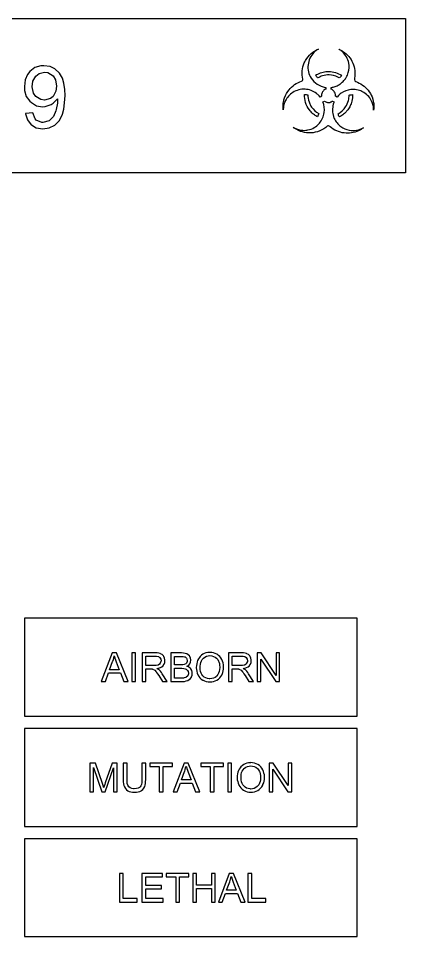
# Model space of a CAD drawing. Header units: inches. Extents: x 38644.8 to 38724.9, y 28772.1 to 28819.8.
# Drawn here: x 38713.24 to 38716.38, y 28790.21 to 28797.65 of the extents above; entities that cross this region are included whole.
import ezdxf

# ---------------------------------------------------------------- set-up
doc = ezdxf.new("R2010")
doc.units = ezdxf.units.IN
doc.header["$MEASUREMENT"] = 0
doc.layers.add('DEFAULT_LAYER', color=1, linetype='Continuous')

msp = doc.modelspace()

# ---------------------------------------------------------------- linework, layer by layer
at = {"color": 4}
msp.add_lwpolyline([(38707.7033, 28797.6519), (38716.3793, 28797.6519), (38716.3793, 28796.4019), (38707.7033, 28796.4019)], close=True, dxfattribs=at)
at = {"color": 2, "linetype": 'ByBlock', "flags": 128}
for points in [[(38713.6174, 28797.0755), (38713.609, 28797.1262), (38713.5972, 28797.1668), (38713.5736, 28797.2089), (38713.5365, 28797.2427), (38713.4976, 28797.2613), (38713.447, 28797.2681), (38713.4217, 28797.2664), (38713.3745, 28797.2528), (38713.334, 28797.2224), (38713.3153, 28797.1971), (38713.2968, 28797.1532), (38713.29, 28797.0992), (38713.2917, 28797.0687), (38713.3052, 28797.0198), (38713.3323, 28796.9809), (38713.3458, 28796.9691), (38713.388, 28796.9438), (38713.4369, 28796.9354), (38713.4588, 28796.9371), (38713.506, 28796.9539), (38713.5229, 28796.9641), (38713.5567, 28797.0013), (38713.5567, 28796.9895), (38713.5567, 28796.9657), (38713.5483, 28796.9135), (38713.5449, 28796.9016), (38713.5246, 28796.856), (38713.4908, 28796.8206), (38713.4892, 28796.8206), (38713.4402, 28796.8087), (38713.4318, 28796.8087), (38713.3863, 28796.8273), (38713.3761, 28796.8375), (38713.3576, 28796.8864), (38713.2985, 28796.8813), (38713.2985, 28796.8779), (38713.3136, 28796.829), (38713.3441, 28796.7901), (38713.3458, 28796.7884), (38713.3863, 28796.7648), (38713.4386, 28796.7581), (38713.4402, 28796.7581), (38713.4908, 28796.7648), (38713.5365, 28796.7868), (38713.5399, 28796.7901), (38713.5736, 28796.8256), (38713.5972, 28796.8746), (38713.609, 28796.9151), (38713.6158, 28796.9674), (38713.6191, 28797.0266)], [(38713.5449, 28797.062), (38713.5229, 28797.0198), (38713.501, 28797.0029), (38713.4521, 28796.9895), (38713.4234, 28796.9945), (38713.3812, 28797.0198), (38713.3627, 28797.0468), (38713.3525, 28797.0975), (38713.3593, 28797.143), (38713.3829, 28797.1836), (38713.4082, 28797.2056), (38713.4537, 28797.2174), (38713.4807, 28797.214), (38713.5229, 28797.187), (38713.5415, 28797.1549), (38713.55, 28797.1026)], [(38714.1298, 28792.2802), (38714.0349, 28792.511), (38714.0017, 28792.511), (38713.9128, 28792.2802), (38713.946, 28792.2802), (38713.9704, 28792.3496), (38714.0672, 28792.3496), (38714.0945, 28792.2802)], [(38714.1893, 28792.511), (38714.1591, 28792.511), (38714.1591, 28792.2802), (38714.1893, 28792.2802)], [(38714.4288, 28792.4562), (38714.4249, 28792.4699), (38714.419, 28792.4826), (38714.4161, 28792.4875), (38714.4053, 28792.4983), (38714.3936, 28792.5051), (38714.3907, 28792.5061), (38714.379, 28792.509), (38714.3643, 28792.511), (38714.3467, 28792.511), (38714.2441, 28792.511), (38714.2441, 28792.2802), (38714.2744, 28792.2802), (38714.2744, 28792.3829), (38714.3105, 28792.3829), (38714.3135, 28792.3829), (38714.3271, 28792.3819), (38714.3281, 28792.3809), (38714.3408, 28792.3751), (38714.3457, 28792.3721), (38714.3565, 28792.3594), (38714.3614, 28792.3535), (38714.3692, 28792.3428), (38714.379, 28792.3281), (38714.4093, 28792.2802), (38714.4474, 28792.2802), (38714.4073, 28792.3428), (38714.4014, 28792.3525), (38714.3917, 28792.3633), (38714.3819, 28792.3741), (38714.377, 28792.377), (38714.3633, 28792.3848), (38714.377, 28792.3878), (38714.3917, 28792.3926), (38714.4034, 28792.3985), (38714.4132, 28792.4063), (38714.4141, 28792.4083), (38714.422, 28792.42), (38714.4268, 28792.4337), (38714.4288, 28792.4484)], [(38714.6497, 28792.3555), (38714.6458, 28792.3701), (38714.6389, 28792.3819), (38714.6321, 28792.3887), (38714.6204, 28792.3975), (38714.6067, 28792.4034), (38714.6096, 28792.4044), (38714.6223, 28792.4132), (38714.6311, 28792.424), (38714.637, 28792.4376), (38714.6389, 28792.4523), (38714.6389, 28792.4552), (38714.636, 28792.4689), (38714.6301, 28792.4826), (38714.6272, 28792.4865), (38714.6175, 28792.4963), (38714.6048, 28792.5041), (38714.593, 28792.508), (38714.5793, 28792.51), (38714.5617, 28792.511), (38714.4757, 28792.511), (38714.4757, 28792.2802), (38714.5637, 28792.2802), (38714.5734, 28792.2802), (38714.5881, 28792.2812), (38714.6008, 28792.2841), (38714.6145, 28792.288), (38714.6262, 28792.2948), (38714.635, 28792.3036), (38714.6428, 28792.3163), (38714.6438, 28792.3183), (38714.6487, 28792.332), (38714.6497, 28792.3467)], [(38714.9038, 28792.4014), (38714.9028, 28792.4161), (38714.8999, 28792.4308), (38714.896, 28792.4445), (38714.8901, 28792.4572), (38714.8901, 28792.4581), (38714.8823, 28792.4708), (38714.8735, 28792.4817), (38714.8628, 28792.4914), (38714.851, 28792.5002), (38714.8491, 28792.5012), (38714.8364, 28792.5071), (38714.8227, 28792.5119), (38714.809, 28792.5149), (38714.7933, 28792.5149), (38714.7904, 28792.5149), (38714.7758, 28792.5139), (38714.7611, 28792.511), (38714.7474, 28792.5071), (38714.7357, 28792.5002), (38714.724, 28792.4924), (38714.7142, 28792.4826), (38714.7074, 28792.4748), (38714.6996, 28792.464), (38714.6936, 28792.4513), (38714.6888, 28792.4386), (38714.6858, 28792.424), (38714.6839, 28792.4092), (38714.6829, 28792.3926), (38714.6829, 28792.3917), (38714.6839, 28792.377), (38714.6858, 28792.3623), (38714.6907, 28792.3486), (38714.6956, 28792.3349), (38714.6966, 28792.334), (38714.7035, 28792.3212), (38714.7123, 28792.3105), (38714.723, 28792.2997), (38714.7347, 28792.2919), (38714.7377, 28792.29), (38714.7504, 28792.2841), (38714.764, 28792.2792), (38714.7787, 28792.2763), (38714.7933, 28792.2763), (38714.808, 28792.2773), (38714.8227, 28792.2792), (38714.8364, 28792.2841), (38714.8491, 28792.29), (38714.8501, 28792.2909), (38714.8628, 28792.2987), (38714.8725, 28792.3085), (38714.8823, 28792.3193), (38714.8901, 28792.332), (38714.8921, 28792.3379), (38714.8979, 28792.3516), (38714.9009, 28792.3652), (38714.9028, 28792.3799), (38714.9038, 28792.3956)], [(38715.1286, 28792.4562), (38715.1247, 28792.4699), (38715.1188, 28792.4826), (38715.1159, 28792.4875), (38715.1051, 28792.4983), (38715.0934, 28792.5051), (38715.0905, 28792.5061), (38715.0788, 28792.509), (38715.0641, 28792.511), (38715.0465, 28792.511), (38714.9439, 28792.511), (38714.9439, 28792.2802), (38714.9742, 28792.2802), (38714.9742, 28792.3829), (38715.0094, 28792.3829), (38715.0133, 28792.3829), (38715.0269, 28792.3819), (38715.0279, 28792.3809), (38715.0407, 28792.3751), (38715.0456, 28792.3721), (38715.0563, 28792.3594), (38715.0612, 28792.3535), (38715.069, 28792.3428), (38715.0788, 28792.3281), (38715.1091, 28792.2802), (38715.1472, 28792.2802), (38715.1071, 28792.3428), (38715.1012, 28792.3525), (38715.0915, 28792.3633), (38715.0817, 28792.3741), (38715.0768, 28792.377), (38715.0631, 28792.3848), (38715.0768, 28792.3878), (38715.0905, 28792.3926), (38715.1032, 28792.3985), (38715.113, 28792.4063), (38715.1139, 28792.4083), (38715.1218, 28792.42), (38715.1266, 28792.4337), (38715.1286, 28792.4484)], [(38715.329, 28792.511), (38715.329, 28792.3291), (38715.2078, 28792.511), (38715.1765, 28792.511), (38715.1765, 28792.2802), (38715.2058, 28792.2802), (38715.2058, 28792.4621), (38715.327, 28792.2802), (38715.3583, 28792.2802), (38715.3583, 28792.511)], [(38714.0584, 28792.3751), (38713.9802, 28792.3751), (38714.0046, 28792.4425), (38714.0056, 28792.4445), (38714.0105, 28792.4581), (38714.0144, 28792.4729), (38714.0174, 28792.4865), (38714.0193, 28792.4817), (38714.0232, 28792.4689), (38714.0281, 28792.4552), (38714.034, 28792.4386)], [(38714.3966, 28792.4406), (38714.3907, 28792.4279), (38714.3858, 28792.421), (38714.3731, 28792.4132), (38714.3702, 28792.4122), (38714.3575, 28792.4102), (38714.3398, 28792.4092), (38714.2744, 28792.4092), (38714.2744, 28792.4856), (38714.3477, 28792.4856), (38714.3614, 28792.4846), (38714.3751, 28792.4817), (38714.3858, 28792.4748), (38714.3868, 28792.4738), (38714.3946, 28792.4621), (38714.3975, 28792.4484)], [(38714.6087, 28792.4484), (38714.6077, 28792.4406), (38714.6028, 28792.4279), (38714.5979, 28792.424), (38714.5852, 28792.4171), (38714.5734, 28792.4151), (38714.5558, 28792.4141), (38714.506, 28792.4141), (38714.506, 28792.4836), (38714.5519, 28792.4836), (38714.5607, 28792.4836), (38714.5764, 28792.4826), (38714.5872, 28792.4807), (38714.593, 28792.4787), (38714.6028, 28792.4689), (38714.6057, 28792.463)], [(38714.8725, 28792.3926), (38714.8716, 28792.376), (38714.8686, 28792.3613), (38714.8637, 28792.3486), (38714.8579, 28792.3369), (38714.8501, 28792.3262), (38714.8452, 28792.3212), (38714.8344, 28792.3134), (38714.8217, 28792.3066), (38714.808, 28792.3036), (38714.7933, 28792.3017), (38714.7865, 28792.3027), (38714.7728, 28792.3046), (38714.7592, 28792.3095), (38714.7474, 28792.3163), (38714.7367, 28792.3262), (38714.7289, 28792.3359), (38714.723, 28792.3476), (38714.7181, 28792.3613), (38714.7152, 28792.376), (38714.7142, 28792.3917), (38714.7142, 28792.4034), (38714.7162, 28792.419), (38714.7191, 28792.4337), (38714.724, 28792.4474), (38714.7299, 28792.4581), (38714.7377, 28792.4669), (38714.7406, 28792.4699), (38714.7523, 28792.4777), (38714.765, 28792.4846), (38714.7787, 28792.4875), (38714.7933, 28792.4895), (38714.808, 28792.4875), (38714.8217, 28792.4836), (38714.8354, 28792.4777), (38714.8462, 28792.4689), (38714.8559, 28792.4581), (38714.8628, 28792.4445), (38714.8657, 28792.4386), (38714.8696, 28792.4259), (38714.8716, 28792.4112), (38714.8725, 28792.3956)], [(38715.0964, 28792.4406), (38715.0905, 28792.4279), (38715.0856, 28792.421), (38715.0729, 28792.4132), (38715.07, 28792.4122), (38715.0573, 28792.4102), (38715.0396, 28792.4092), (38714.9742, 28792.4092), (38714.9742, 28792.4856), (38715.0475, 28792.4856), (38715.0612, 28792.4846), (38715.0749, 28792.4817), (38715.0856, 28792.4748), (38715.0866, 28792.4738), (38715.0944, 28792.4621), (38715.0973, 28792.4484)], [(38714.6184, 28792.3408), (38714.6135, 28792.3271), (38714.6126, 28792.3242), (38714.6018, 28792.3144), (38714.5989, 28792.3124), (38714.5842, 28792.3085), (38714.5803, 28792.3075), (38714.5637, 28792.3075), (38714.506, 28792.3075), (38714.506, 28792.3868), (38714.5598, 28792.3868), (38714.5656, 28792.3868), (38714.5812, 28792.3858), (38714.593, 28792.3829), (38714.6018, 28792.379), (38714.6116, 28792.3691), (38714.6155, 28792.3613), (38714.6184, 28792.3467)], [(38714.012, 28791.3865), (38714.041, 28791.3865), (38714.041, 28791.6186), (38713.9997, 28791.6186), (38713.9451, 28791.458), (38713.9407, 28791.4457), (38713.9362, 28791.4312), (38713.9329, 28791.42), (38713.9306, 28791.4245), (38713.9273, 28791.4379), (38713.9217, 28791.4546), (38713.867, 28791.6186), (38713.8202, 28791.6186), (38713.8202, 28791.3865), (38713.8503, 28791.3865), (38713.8503, 28791.5841), (38713.9173, 28791.3865), (38713.944, 28791.3865), (38714.012, 28791.5807)], [(38714.2418, 28791.4847), (38714.2418, 28791.4792), (38714.2406, 28791.4613), (38714.2384, 28791.4468), (38714.234, 28791.4345), (38714.2284, 28791.4256), (38714.2228, 28791.4211), (38714.2117, 28791.4156), (38714.1972, 28791.4122), (38714.1793, 28791.4111), (38714.1738, 28791.4111), (38714.1593, 28791.4133), (38714.1469, 28791.4189), (38714.1458, 28791.4189), (38714.1347, 28791.4278), (38714.1269, 28791.4401), (38714.1269, 28791.4412), (38714.1235, 28791.4523), (38714.1224, 28791.4669), (38714.1213, 28791.4847), (38714.1213, 28791.6186), (38714.0912, 28791.6186), (38714.0912, 28791.4847), (38714.0912, 28791.4669), (38714.0934, 28791.4512), (38714.0957, 28791.4379), (38714.1001, 28791.4267), (38714.1001, 28791.4256), (38714.1079, 28791.4133), (38714.1168, 28791.4022), (38714.1291, 28791.3943), (38714.138, 28791.3899), (38714.1515, 28791.3865), (38714.166, 28791.3843), (38714.1827, 28791.3832), (38714.1972, 28791.3832), (38714.2117, 28791.3865), (38714.225, 28791.3899), (38714.2362, 28791.3954), (38714.2373, 28791.3965), (38714.2496, 28791.4055), (38714.2585, 28791.4167), (38714.2652, 28791.4289), (38714.2685, 28791.439), (38714.2707, 28791.4523), (38714.2719, 28791.468), (38714.273, 28791.4847), (38714.273, 28791.6186), (38714.2418, 28791.6186)], [(38714.4136, 28791.5908), (38714.4894, 28791.5908), (38714.4894, 28791.6186), (38714.3065, 28791.6186), (38714.3065, 28791.5908), (38714.3823, 28791.5908), (38714.3823, 28791.3865), (38714.4136, 28791.3865)], [(38714.6176, 28791.6186), (38714.5842, 28791.6186), (38714.496, 28791.3865), (38714.5284, 28791.3865), (38714.5541, 28791.4569), (38714.6499, 28791.4569), (38714.6768, 28791.3865), (38714.7124, 28791.3865)], [(38714.8262, 28791.5908), (38714.902, 28791.5908), (38714.902, 28791.6186), (38714.7191, 28791.6186), (38714.7191, 28791.5908), (38714.7949, 28791.5908), (38714.7949, 28791.3865), (38714.8262, 28791.3865)], [(38714.9689, 28791.6186), (38714.9388, 28791.6186), (38714.9388, 28791.3865), (38714.9689, 28791.3865)], [(38715.2355, 28791.5081), (38715.2344, 28791.5238), (38715.231, 28791.5383), (38715.2277, 28791.5517), (38715.2221, 28791.5651), (38715.221, 28791.5651), (38715.2143, 28791.5774), (38715.2054, 28791.5896), (38715.1942, 28791.5986), (38715.1819, 28791.6075), (38715.1808, 28791.6086), (38715.1674, 28791.6142), (38715.154, 28791.6186), (38715.1395, 28791.622), (38715.1251, 28791.6231), (38715.1217, 28791.622), (38715.1061, 28791.6209), (38715.0927, 28791.6186), (38715.0794, 28791.6142), (38715.0671, 28791.6075), (38715.0559, 28791.5997), (38715.0447, 28791.5896), (38715.038, 28791.5818), (38715.0302, 28791.5707), (38715.0247, 28791.5584), (38715.0202, 28791.5461), (38715.0169, 28791.5316), (38715.0146, 28791.516), (38715.0135, 28791.4992), (38715.0135, 28791.4981), (38715.0146, 28791.4836), (38715.018, 28791.4691), (38715.0213, 28791.4558), (38715.0269, 28791.4423), (38715.028, 28791.4412), (38715.0347, 28791.4289), (38715.0436, 28791.4178), (38715.0548, 28791.4078), (38715.066, 28791.3988), (38715.0693, 28791.3977), (38715.0816, 28791.391), (38715.095, 28791.3865), (38715.1094, 28791.3843), (38715.1251, 28791.3832), (38715.1395, 28791.3843), (38715.154, 28791.3865), (38715.1674, 28791.391), (38715.1808, 28791.3977), (38715.1819, 28791.3977), (38715.193, 28791.4055), (38715.2043, 28791.4156), (38715.2132, 28791.4267), (38715.221, 28791.439), (38715.2232, 28791.4457), (38715.2288, 28791.458), (38715.2321, 28791.4725), (38715.2344, 28791.487), (38715.2355, 28791.5026)], [(38715.4273, 28791.6186), (38715.4273, 28791.4367), (38715.3057, 28791.6186), (38715.2745, 28791.6186), (38715.2745, 28791.3865), (38715.3035, 28791.3865), (38715.3035, 28791.5684), (38715.425, 28791.3865), (38715.4563, 28791.3865), (38715.4563, 28791.6186)], [(38714.641, 28791.4825), (38714.5619, 28791.4825), (38714.5875, 28791.5495), (38714.5886, 28791.5517), (38714.5931, 28791.5662), (38714.5964, 28791.5796), (38714.5998, 28791.5941), (38714.602, 28791.5896), (38714.6053, 28791.5763), (38714.6109, 28791.5617), (38714.6165, 28791.5461)], [(38715.2031, 28791.5003), (38715.202, 28791.4836), (38715.1998, 28791.4691), (38715.1953, 28791.4558), (38715.1886, 28791.4434), (38715.1819, 28791.4334), (38715.1763, 28791.4289), (38715.1652, 28791.42), (38715.1529, 28791.4144), (38715.1395, 28791.41), (38715.1239, 28791.4089), (38715.1184, 28791.41), (38715.1039, 28791.4122), (38715.0905, 28791.4167), (38715.0794, 28791.4234), (38715.0682, 28791.4334), (38715.0603, 28791.4434), (38715.0536, 28791.4546), (38715.0492, 28791.468), (38715.047, 28791.4836), (38715.0458, 28791.4992), (38715.0458, 28791.5104), (38715.047, 28791.5272), (38715.0503, 28791.5416), (38715.0548, 28791.5539), (38715.0615, 28791.5651), (38715.0693, 28791.574), (38715.0727, 28791.5774), (38715.0838, 28791.5852), (38715.0972, 28791.5919), (38715.1106, 28791.5952), (38715.1251, 28791.5963), (38715.1395, 28791.5952), (38715.1529, 28791.5908), (38715.1663, 28791.5852), (38715.1774, 28791.5763), (38715.1864, 28791.5651), (38715.1942, 28791.5517), (38715.1965, 28791.5461), (38715.2009, 28791.5327), (38715.2031, 28791.5182), (38715.2031, 28791.5026)], [(38714.2042, 28790.5213), (38714.0911, 28790.5213), (38714.0911, 28790.7257), (38714.0599, 28790.7257), (38714.0599, 28790.4935), (38714.2042, 28790.4935)], [(38714.2726, 28790.5213), (38714.2726, 28790.5998), (38714.4, 28790.5998), (38714.4, 28790.6269), (38714.2726, 28790.6269), (38714.2726, 28790.6978), (38714.4084, 28790.6978), (38714.4084, 28790.7257), (38714.2413, 28790.7257), (38714.2413, 28790.4935), (38714.4143, 28790.4935), (38714.4143, 28790.5213)], [(38714.5459, 28790.6978), (38714.6219, 28790.6978), (38714.6219, 28790.7257), (38714.4388, 28790.7257), (38714.4388, 28790.6978), (38714.5156, 28790.6978), (38714.5156, 28790.4935), (38714.5459, 28790.4935)], [(38714.805, 28790.4935), (38714.8362, 28790.4935), (38714.8362, 28790.7257), (38714.805, 28790.7257), (38714.805, 28790.6303), (38714.6852, 28790.6303), (38714.6852, 28790.7257), (38714.6548, 28790.7257), (38714.6548, 28790.4935), (38714.6852, 28790.4935), (38714.6852, 28790.6032), (38714.805, 28790.6032)], [(38714.9831, 28790.7257), (38714.9502, 28790.7257), (38714.8616, 28790.4935), (38714.8936, 28790.4935), (38714.9198, 28790.5635), (38715.016, 28790.5635), (38715.0429, 28790.4935), (38715.0776, 28790.4935)], [(38715.1316, 28790.5213), (38715.1316, 28790.7257), (38715.1012, 28790.7257), (38715.1012, 28790.4935), (38715.2455, 28790.4935), (38715.2455, 28790.5213)], [(38715.0067, 28790.5889), (38714.9282, 28790.5889), (38714.9535, 28790.6564), (38714.9603, 28790.6775), (38714.9662, 28790.7012), (38714.967, 28790.6986), (38714.9729, 28790.6784), (38714.9822, 28790.653)]]:
    msp.add_lwpolyline(points, close=True, dxfattribs=at)
at = {"color": 4, "linetype": 'ByBlock'}
for points in [[(38713.2913, 28791.9991), (38715.9853, 28791.9991), (38715.9853, 28792.7921), (38713.2913, 28792.7921)], [(38713.2913, 28791.1061), (38715.9853, 28791.1061), (38715.9853, 28791.8991), (38713.2913, 28791.8991)], [(38713.2913, 28790.2131), (38715.9853, 28790.2131), (38715.9853, 28791.0061), (38713.2913, 28791.0061)]]:
    msp.add_lwpolyline(points, close=True, dxfattribs=at)
at = {"layer": 'DEFAULT_LAYER', "color": 2, "linetype": 'Continuous'}
for points in [[(38715.6725, 28797.4033, 0.068912), (38715.6362, 28797.3756, 0.169176), (38715.5885, 28797.2758, 0.17165), (38715.614, 28797.168, 0.213749), (38715.7279, 28797.0931), (38715.7317, 28797.0927), (38715.7317, 28797.0784, 0.078246), (38715.7174, 28797.0693, 0.101632), (38715.7035, 28797.051, 0.031325), (38715.7009, 28797.0445, 0.092933), (38715.6982, 28797.0254, 0.016378), (38715.6988, 28797.021), (38715.6858, 28797.0136), (38715.6781, 28797.0231, 0.035422), (38715.6672, 28797.0346, 0.019713), (38715.6566, 28797.0435, 0.153019), (38715.5642, 28797.0779, 0.156151), (38715.4651, 28797.0515, 0.13523), (38715.4052, 28796.9853, 0.073417), (38715.39, 28796.9394, 0.038292), (38715.3877, 28796.9152), (38715.3877, 28796.9102, -0.012917), (38715.3866, 28796.9211), (38715.3866, 28796.9508, -0.027007), (38715.3896, 28796.9747, -0.0409), (38715.3987, 28797.0093, -0.084624), (38715.4346, 28797.0734, -0.073562), (38715.4796, 28797.1151, -0.071429), (38715.5351, 28797.1422, 0.380788), (38715.545, 28797.1594, -0.157022), (38715.5577, 28797.2906), (38715.5618, 28797.2993, -0.017404), (38715.5684, 28797.3119, -0.164599), (38715.6725, 28797.4033)], [(38715.8365, 28797.4031), (38715.8369, 28797.4029, -0.015415), (38715.8496, 28797.3971, -0.02915), (38715.8713, 28797.3846, -0.145274), (38715.9511, 28797.2901, -0.147915), (38715.9652, 28797.1668, 0.020817), (38715.9636, 28797.1582, 0.041079), (38715.9635, 28797.1557, 0.320607), (38715.9745, 28797.1396, -0.074919), (38716.03, 28797.112, -0.147507), (38716.1069, 28797.0151, -0.084125), (38716.1218, 28796.9424), (38716.1218, 28796.9307, -0.024442), (38716.1201, 28796.9087, 0.01767), (38716.1198, 28796.9199, 0.105225), (38716.1012, 28796.9867, 0.156631), (38716.0307, 28797.0569, 0.025406), (38716.0151, 28797.064, 0.066025), (38715.9709, 28797.0748, 0.053231), (38715.9344, 28797.0748, 0.126419), (38715.8575, 28797.0464), (38715.8489, 28797.04, 0.043096), (38715.8341, 28797.0262), (38715.8231, 28797.0133), (38715.8102, 28797.0208, 0.025243), (38715.8106, 28797.0256, 0.096794), (38715.8071, 28797.0465, 0.132877), (38715.79, 28797.0705, 0.081106), (38715.777, 28797.0782), (38715.777, 28797.0926), (38715.7798, 28797.093), (38715.7877, 28797.0944), (38715.7932, 28797.0956), (38715.8011, 28797.0978), (38715.8089, 28797.1003), (38715.8166, 28797.1032), (38715.8241, 28797.1065), (38715.8314, 28797.1101), (38715.8385, 28797.1141), (38715.8454, 28797.1185, 0.021528), (38715.8572, 28797.1271, 0.060401), (38715.8859, 28797.1563, 0.023064), (38715.895, 28797.1693), (38715.8973, 28797.173, 0.065902), (38715.9148, 28797.2136, 0.116793), (38715.9182, 28797.2894, 0.161674), (38715.8664, 28797.3814), (38715.8602, 28797.3868), (38715.8556, 28797.3905), (38715.8489, 28797.3954), (38715.844, 28797.3986, 0.010587), (38715.8368, 28797.4029), (38715.8365, 28797.4031)], [(38715.8594, 28797.1907, -0.055837), (38715.8415, 28797.169, 0.021308), (38715.8296, 28797.1756, 0.108507), (38715.7597, 28797.1934, 0.084738), (38715.7045, 28797.186, 0.064592), (38715.6673, 28797.169), (38715.6653, 28797.1708, -0.051346), (38715.6493, 28797.1907, -0.026429), (38715.6667, 28797.2007, -0.120365), (38715.7569, 28797.2215, -0.141268), (38715.8594, 28797.1907)], [(38715.5878, 28797.0315), (38715.5878, 28797.028), (38715.5879, 28797.0203, 0.09343), (38715.6016, 28796.9605, 0.047306), (38715.6164, 28796.9338, 0.118464), (38715.675, 28796.8804), (38715.6737, 28796.8758), (38715.6715, 28796.8689), (38715.6689, 28796.8623), (38715.6652, 28796.854, -0.039069), (38715.6395, 28796.87, -0.018967), (38715.6271, 28796.8798, -0.053601), (38715.5993, 28796.9096, -0.175456), (38715.5601, 28797.0361, -0.057269), (38715.5878, 28797.0315)], [(38715.7996, 28796.9747, 0.013476), (38715.7973, 28796.969, 0.15582), (38715.7919, 28796.8676, 0.040834), (38715.801, 28796.8418, 0.130254), (38715.8545, 28796.7752, 0.110371), (38715.9216, 28796.746, 0.182952), (38716.0377, 28796.7659, -0.05588), (38715.9968, 28796.7415, -0.137092), (38715.8812, 28796.7234, -0.149986), (38715.767, 28796.7744, 0.01883), (38715.7648, 28796.7766, 0.362247), (38715.7429, 28796.7777), (38715.7315, 28796.7686, -0.176913), (38715.5913, 28796.7237, -0.155586), (38715.4686, 28796.7686, 0.041412), (38715.4953, 28796.7559, 0.045869), (38715.5264, 28796.7474, 0.029464), (38715.5462, 28796.7451, 0.037855), (38715.5706, 28796.7455, 0.024654), (38715.5872, 28796.7479, 0.165158), (38715.6799, 28796.8016, 0.146224), (38715.7196, 28796.8884, 0.133016), (38715.7089, 28796.9747), (38715.7101, 28796.9753), (38715.7211, 28796.9817, 0.063017), (38715.733, 28796.9749, 0.037654), (38715.7411, 28796.9723), (38715.7457, 28796.9714, 0.037579), (38715.7541, 28796.9707, 0.090734), (38715.7743, 28796.9744), (38715.7785, 28796.9762, 0.038585), (38715.7848, 28796.9798), (38715.7875, 28796.9818), (38715.7996, 28796.9747)], [(38715.9487, 28797.0344, -0.07045), (38715.943, 28796.9799, -0.026621), (38715.937, 28796.9601), (38715.9337, 28796.9516), (38715.93, 28796.9433), (38715.9259, 28796.9352), (38715.9214, 28796.9273), (38715.9165, 28796.9195, -0.02384), (38715.9058, 28796.9049, -0.01771), (38715.896, 28796.8937), (38715.8899, 28796.8874), (38715.8834, 28796.8814), (38715.8767, 28796.8757), (38715.8698, 28796.8704), (38715.8626, 28796.8653), (38715.8552, 28796.8606), (38715.8476, 28796.8562), (38715.8421, 28796.8533), (38715.8419, 28796.8536), (38715.8388, 28796.8603), (38715.8362, 28796.8671), (38715.8339, 28796.8741), (38715.8324, 28796.8798, 0.123095), (38715.8926, 28796.934, 0.087988), (38715.9161, 28796.987, 0.066182), (38715.9209, 28797.03, -0.022009), (38715.9313, 28797.0324, -0.034748), (38715.9487, 28797.0344)]]:
    msp.add_lwpolyline(points, format="xyb", dxfattribs=at)

doc.saveas('drawing.dxf')
